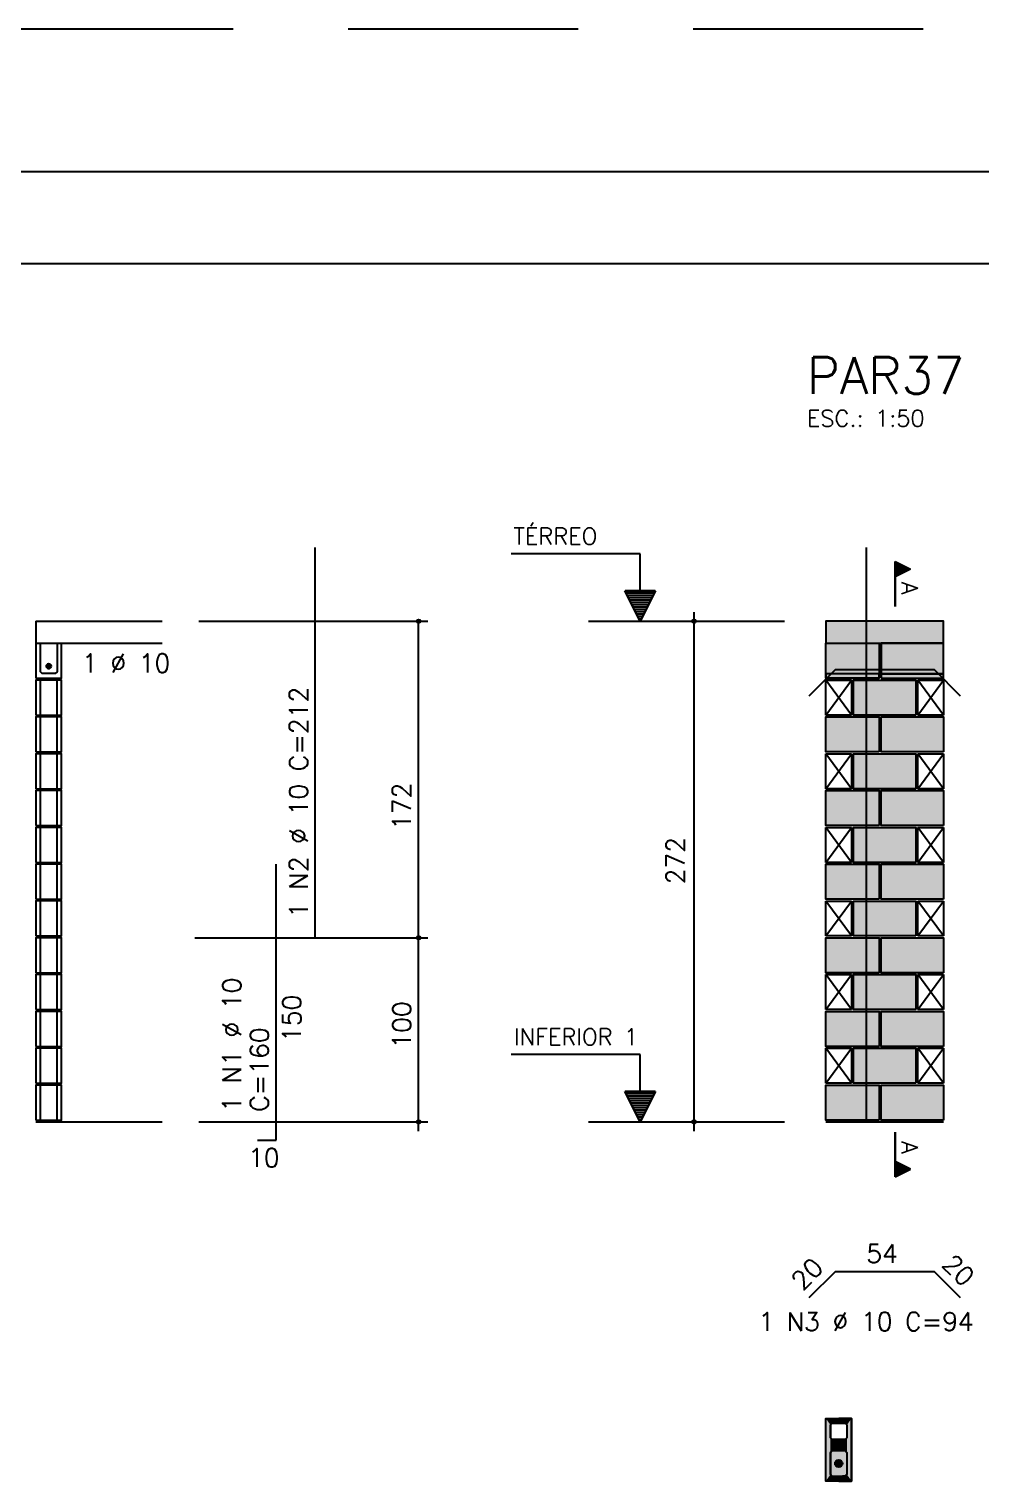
# Model space of a CAD drawing. Extents: x -1.9 to 86, y -1.6 to 60.9.
# Drawn here: x 8.83 to 19.18, y 45.16 to 60.94 of the extents above; entities that cross this region are included whole.
import ezdxf

# ---------------------------------------------------------------- set-up
doc = ezdxf.new("R2010")
doc.units = 0
doc.header["$MEASUREMENT"] = 0
doc.linetypes.add('ESTILO_TQS_0001', pattern=[0.45, 0.3, -0.15])
doc.linetypes.add('HIDDEN', pattern=[0.375, 0.25, -0.125])
doc.layers.get('0').update_dxf_attribs({"linetype": 'CONTINUOUS'})
doc.layers.get('Defpoints').update_dxf_attribs({"linetype": 'CONTINUOUS'})
for name, color, linetype in [('ARQ_FOLHA', 7, 'CONTINUOUS'), ('PENA_01', 1, 'CONTINUOUS'), ('PENA_02', 2, 'CONTINUOUS'), ('PENA_03', 3, 'CONTINUOUS'), ('PENA_05', 5, 'CONTINUOUS'), ('PENA_06', 6, 'CONTINUOUS'), ('PENA_09', 254, 'CONTINUOUS'), ('PENA_11', 252, 'CONTINUOUS'), ('PENA_21', 100, 'CONTINUOUS'), ('PENA_27', 21, 'CONTINUOUS')]:
    doc.layers.add(name, color=color, linetype=linetype)
doc.styles.get("Standard").update_dxf_attribs({"font": 'ROMANS.SHX'})

# ---------------------------------------------------------------- blocks, each defined once
blk = doc.blocks.new('FOLHA A1 - 841 X 594')
at = {"layer": 'ARQ_FOLHA', "color": 1}
for points in [[(-841, 0), (0, 0), (0, 594), (-841, 594)], [(-816, 10), (-10, 10), (-10, 584), (-816, 584)]]:
    blk.add_lwpolyline(points, close=True, dxfattribs=at)
at = {"layer": 'Defpoints', "color": 8, "linetype": 'HIDDEN', "ltscale": 100}
blk.add_lwpolyline([(-860.5, 609.5), (-860.5, -15.5), (19.5, -15.5), (19.5, 609.5)], close=True, dxfattribs=at)
blk = doc.blocks.new('*U24')
blk.add_blockref('FOLHA A1 - 841 X 594', (0, 0))

msp = doc.modelspace()

# ---------------------------------------------------------------- linework, layer by layer
at = {"layer": 'PENA_01', "linetype": 'Continuous'}
for p, q in [((14.912051, 54.508789), (17.042914, 54.508789)), ((18.090406, 53.938789), (18.770406, 53.938789)), ((14.912051, 49.068789), (17.042914, 49.068789))]:
    msp.add_line(p, q, dxfattribs=at)
for points in [[(17.720406, 45.777062), (17.720406, 45.637062), (17.700406, 45.617062), (17.560406, 45.617062), (17.540406, 45.637062), (17.540406, 45.777062), (17.560406, 45.797062), (17.700406, 45.797062), (17.720406, 45.777062)], [(17.720406, 45.477062), (17.720406, 45.237062), (17.700406, 45.217062), (17.560406, 45.217062), (17.540406, 45.237062), (17.540406, 45.477062), (17.560406, 45.497062), (17.700406, 45.497062), (17.720406, 45.477062)]]:
    msp.add_lwpolyline(points, dxfattribs=at)
at = {"layer": 'PENA_02', "linetype": 'ESTILO_TQS_0001'}
msp.add_line((18.070406, 53.938789), (17.490406, 53.938789), dxfattribs=at)
at = {"layer": 'PENA_02', "linetype": 'Continuous'}
for p, q in [((17.490406, 53.488789), (17.490406, 53.868789)), ((17.490406, 53.868789), (17.770406, 53.868789)), ((17.770406, 53.868789), (17.770406, 53.488789)), ((18.490406, 53.488789), (18.490406, 53.868789)), ((18.490406, 53.868789), (18.770406, 53.868789)), ((18.770406, 53.868789), (18.770406, 53.488789)), ((17.770406, 53.488789), (17.490406, 53.488789)), ((18.770406, 53.488789), (18.490406, 53.488789)), ((17.490406, 52.688789), (17.490406, 53.068789)), ((17.490406, 53.068789), (17.770406, 53.068789)), ((17.770406, 53.068789), (17.770406, 52.688789)), ((18.490406, 52.688789), (18.490406, 53.068789)), ((18.490406, 53.068789), (18.770406, 53.068789)), ((18.770406, 53.068789), (18.770406, 52.688789)), ((17.770406, 52.688789), (17.490406, 52.688789)), ((18.770406, 52.688789), (18.490406, 52.688789)), ((17.490406, 51.888789), (17.490406, 52.268789)), ((17.490406, 52.268789), (17.770406, 52.268789)), ((17.770406, 52.268789), (17.770406, 51.888789)), ((18.490406, 51.888789), (18.490406, 52.268789)), ((18.490406, 52.268789), (18.770406, 52.268789)), ((18.770406, 52.268789), (18.770406, 51.888789)), ((17.770406, 51.888789), (17.490406, 51.888789)), ((18.770406, 51.888789), (18.490406, 51.888789)), ((17.490406, 51.088789), (17.490406, 51.468789)), ((17.490406, 51.468789), (17.770406, 51.468789)), ((17.770406, 51.468789), (17.770406, 51.088789)), ((18.490406, 51.088789), (18.490406, 51.468789)), ((18.490406, 51.468789), (18.770406, 51.468789)), ((18.770406, 51.468789), (18.770406, 51.088789)), ((17.770406, 51.088789), (17.490406, 51.088789)), ((18.770406, 51.088789), (18.490406, 51.088789)), ((17.490406, 50.288789), (17.490406, 50.668789)), ((17.490406, 50.668789), (17.770406, 50.668789)), ((17.770406, 50.668789), (17.770406, 50.288789)), ((18.490406, 50.288789), (18.490406, 50.668789)), ((18.490406, 50.668789), (18.770406, 50.668789)), ((18.770406, 50.668789), (18.770406, 50.288789)), ((17.770406, 50.288789), (17.490406, 50.288789)), ((18.770406, 50.288789), (18.490406, 50.288789)), ((17.490406, 49.488789), (17.490406, 49.868789)), ((17.490406, 49.868789), (17.770406, 49.868789)), ((17.770406, 49.868789), (17.770406, 49.488789)), ((18.490406, 49.488789), (18.490406, 49.868789)), ((18.490406, 49.868789), (18.770406, 49.868789)), ((18.770406, 49.868789), (18.770406, 49.488789)), ((17.770406, 49.488789), (17.490406, 49.488789)), ((18.770406, 49.488789), (18.490406, 49.488789)), ((17.490406, 49.068789), (18.770406, 49.068789))]:
    msp.add_line(p, q, dxfattribs=at)
for points in [[(18.770406, 54.268789), (18.770406, 54.508789), (17.490406, 54.508789), (17.490406, 54.268789), (18.770406, 54.268789)], [(18.070406, 53.888789), (17.490406, 53.888789), (17.490406, 54.268789), (18.070406, 54.268789), (18.070406, 53.888789)], [(18.090406, 53.888789), (18.770406, 53.888789), (18.770406, 54.268789), (18.090406, 54.268789), (18.090406, 53.888789)], [(18.470406, 53.488789), (17.790406, 53.488789), (17.790406, 53.868789), (18.470406, 53.868789), (18.470406, 53.488789)], [(18.070406, 53.088789), (17.490406, 53.088789), (17.490406, 53.468789), (18.070406, 53.468789), (18.070406, 53.088789)], [(18.770406, 53.088789), (18.090406, 53.088789), (18.090406, 53.468789), (18.770406, 53.468789), (18.770406, 53.088789)], [(18.470406, 52.688789), (17.790406, 52.688789), (17.790406, 53.068789), (18.470406, 53.068789), (18.470406, 52.688789)], [(18.070406, 52.288789), (17.490406, 52.288789), (17.490406, 52.668789), (18.070406, 52.668789), (18.070406, 52.288789)], [(18.770406, 52.288789), (18.090406, 52.288789), (18.090406, 52.668789), (18.770406, 52.668789), (18.770406, 52.288789)], [(18.470406, 51.888789), (17.790406, 51.888789), (17.790406, 52.268789), (18.470406, 52.268789), (18.470406, 51.888789)], [(18.070406, 51.488789), (17.490406, 51.488789), (17.490406, 51.868789), (18.070406, 51.868789), (18.070406, 51.488789)], [(18.770406, 51.488789), (18.090406, 51.488789), (18.090406, 51.868789), (18.770406, 51.868789), (18.770406, 51.488789)], [(18.470406, 51.088789), (17.790406, 51.088789), (17.790406, 51.468789), (18.470406, 51.468789), (18.470406, 51.088789)], [(18.070406, 50.688789), (17.490406, 50.688789), (17.490406, 51.068789), (18.070406, 51.068789), (18.070406, 50.688789)], [(18.770406, 50.688789), (18.090406, 50.688789), (18.090406, 51.068789), (18.770406, 51.068789), (18.770406, 50.688789)], [(18.470406, 50.288789), (17.790406, 50.288789), (17.790406, 50.668789), (18.470406, 50.668789), (18.470406, 50.288789)], [(18.070406, 49.888789), (17.490406, 49.888789), (17.490406, 50.268789), (18.070406, 50.268789), (18.070406, 49.888789)], [(18.770406, 49.888789), (18.090406, 49.888789), (18.090406, 50.268789), (18.770406, 50.268789), (18.770406, 49.888789)], [(18.470406, 49.488789), (17.790406, 49.488789), (17.790406, 49.868789), (18.470406, 49.868789), (18.470406, 49.488789)], [(18.070406, 49.088789), (17.490406, 49.088789), (17.490406, 49.468789), (18.070406, 49.468789), (18.070406, 49.088789)], [(18.770406, 49.088789), (18.090406, 49.088789), (18.090406, 49.468789), (18.770406, 49.468789), (18.770406, 49.088789)], [(17.770406, 45.847062), (17.770406, 45.167062), (17.490406, 45.167062), (17.490406, 45.847062), (17.770406, 45.847062)]]:
    msp.add_lwpolyline(points, dxfattribs=at)
for centre, radius in [((13.065597, 54.508989), 0.02), ((13.065597, 54.508989), 0.01), ((16.058196, 54.508789), 0.02), ((16.058196, 54.508789), 0.02), ((16.058196, 54.508789), 0.01), ((16.058196, 54.508789), 0.01), ((13.065597, 51.068989), 0.02), ((13.065597, 51.068989), 0.01), ((13.065597, 49.068989), 0.02), ((13.065597, 49.068989), 0.01), ((16.058196, 49.068789), 0.02), ((16.058196, 49.068789), 0.02), ((16.058196, 49.068789), 0.01), ((16.058196, 49.068789), 0.01)]:
    msp.add_circle(centre, radius, dxfattribs=at)
at = {"layer": 'PENA_03', "linetype": 'Continuous'}
for p, q in [((15.471049, 55.240654), (14.071049, 55.240654)), ((15.471049, 54.840654), (15.471049, 55.240654)), ((15.472449, 54.840654), (15.472449, 55.242054)), ((18.244424, 54.670104), (18.244424, 55.156486)), ((18.244424, 55.156486), (18.410357, 55.07352)), ((18.245119, 55.155358), (18.408796, 55.07352)), ((18.24512, 55.155358), (18.24512, 54.991681)), ((18.257188, 55.150104), (18.257188, 54.996935)), ((18.269952, 55.143722), (18.269952, 55.003317)), ((18.282716, 55.13734), (18.282716, 55.009699)), ((18.29548, 55.130958), (18.29548, 55.016081)), ((18.308244, 55.124576), (18.308244, 55.022463)), ((18.321008, 55.118194), (18.321008, 55.028845)), ((18.333772, 55.111812), (18.333772, 55.035227)), ((18.346536, 55.10543), (18.346536, 55.041609)), ((18.3593, 55.099048), (18.3593, 55.047991)), ((18.372064, 55.092666), (18.372064, 55.054373)), ((18.410357, 55.07352), (18.245119, 54.990901)), ((18.408796, 55.07352), (18.24512, 54.991681)), ((18.24512, 54.990901), (18.24512, 54.670104)), ((18.384829, 55.086284), (18.384829, 55.060755)), ((18.397593, 55.079902), (18.397593, 55.067138)), ((15.471749, 54.508789), (15.305816, 54.840654)), ((15.305816, 54.840654), (15.471049, 54.840654)), ((15.471749, 54.511911), (15.308072, 54.839263)), ((15.635425, 54.839263), (15.308072, 54.839263)), ((15.624918, 54.815126), (15.31858, 54.815126)), ((15.612154, 54.789598), (15.331344, 54.789598)), ((15.637682, 54.840654), (15.471749, 54.508789)), ((15.635425, 54.839264), (15.471749, 54.51191)), ((15.472449, 54.840654), (15.637682, 54.840654)), ((15.59939, 54.76407), (15.344108, 54.76407)), ((15.586625, 54.738542), (15.356872, 54.738542)), ((15.573861, 54.713014), (15.369636, 54.713014)), ((15.561097, 54.687486), (15.3824, 54.687486)), ((15.548333, 54.661958), (15.395164, 54.661958)), ((15.535569, 54.63643), (15.407928, 54.63643)), ((8.905601, 54.508989), (8.905601, 53.888989)), ((8.905601, 54.508989), (10.27628, 54.508989)), ((10.67628, 54.508989), (13.165597, 54.508989)), ((13.065597, 48.968456), (13.065597, 54.508989)), ((15.522805, 54.610902), (15.420692, 54.610902)), ((15.510041, 54.585374), (15.433456, 54.585374)), ((15.497277, 54.559845), (15.44622, 54.559845)), ((15.484513, 54.534317), (15.458985, 54.534317)), ((16.058196, 48.968256), (16.058196, 54.608789)), ((8.905601, 54.268989), (10.27628, 54.268989)), ((8.955601, 53.488989), (8.955601, 53.868989)), ((9.135601, 53.488989), (9.135601, 53.868989)), ((17.770406, 53.488789), (17.490406, 53.868789)), ((17.490406, 53.488789), (17.770406, 53.868789)), ((18.770406, 53.488789), (18.490406, 53.868789)), ((18.490406, 53.488789), (18.770406, 53.868789)), ((8.955601, 53.088989), (8.955601, 53.468989)), ((9.135601, 53.088989), (9.135601, 53.468989)), ((8.955601, 52.688989), (8.955601, 53.068989)), ((9.135601, 52.688989), (9.135601, 53.068989)), ((17.770406, 52.688789), (17.490406, 53.068789)), ((17.490406, 52.688789), (17.770406, 53.068789)), ((18.770406, 52.688789), (18.490406, 53.068789)), ((18.490406, 52.688789), (18.770406, 53.068789)), ((8.955601, 52.288989), (8.955601, 52.668989)), ((9.135601, 52.288989), (9.135601, 52.668989)), ((8.955601, 51.888989), (8.955601, 52.268989)), ((9.135601, 51.888989), (9.135601, 52.268989)), ((17.770406, 51.888789), (17.490406, 52.268789)), ((17.490406, 51.888789), (17.770406, 52.268789)), ((18.770406, 51.888789), (18.490406, 52.268789)), ((18.490406, 51.888789), (18.770406, 52.268789)), ((8.955601, 51.488989), (8.955601, 51.868989)), ((9.135601, 51.488989), (9.135601, 51.868989)), ((8.955601, 51.088989), (8.955601, 51.468989)), ((9.135601, 51.088989), (9.135601, 51.468989)), ((17.770406, 51.088789), (17.490406, 51.468789)), ((17.490406, 51.088789), (17.770406, 51.468789)), ((18.770406, 51.088789), (18.490406, 51.468789)), ((18.490406, 51.088789), (18.770406, 51.468789)), ((8.955601, 50.688989), (8.955601, 51.068989)), ((9.135601, 50.688989), (9.135601, 51.068989)), ((10.634349, 51.068989), (13.165597, 51.068989)), ((8.955601, 50.288989), (8.955601, 50.668989)), ((9.135601, 50.288989), (9.135601, 50.668989)), ((17.770406, 50.288789), (17.490406, 50.668789)), ((17.490406, 50.288789), (17.770406, 50.668789)), ((18.770406, 50.288789), (18.490406, 50.668789)), ((18.490406, 50.288789), (18.770406, 50.668789)), ((8.955601, 49.888989), (8.955601, 50.268989)), ((9.135601, 49.888989), (9.135601, 50.268989)), ((8.955601, 49.488989), (8.955601, 49.868989)), ((9.135601, 49.488989), (9.135601, 49.868989)), ((15.471049, 49.800654), (14.071049, 49.800654)), ((15.471049, 49.400654), (15.471049, 49.800654)), ((15.472449, 49.400654), (15.472449, 49.802054)), ((17.770406, 49.488789), (17.490406, 49.868789)), ((17.490406, 49.488789), (17.770406, 49.868789)), ((18.770406, 49.488789), (18.490406, 49.868789)), ((18.490406, 49.488789), (18.770406, 49.868789)), ((8.955601, 49.088989), (8.955601, 49.468989)), ((9.135601, 49.088989), (9.135601, 49.468989)), ((15.471749, 49.068789), (15.305816, 49.400654)), ((15.305816, 49.400654), (15.471049, 49.400654)), ((15.471749, 49.071911), (15.308072, 49.399263)), ((15.635425, 49.399263), (15.308072, 49.399263)), ((15.624918, 49.375126), (15.31858, 49.375126)), ((15.612154, 49.349598), (15.331344, 49.349598)), ((15.59939, 49.32407), (15.344108, 49.32407)), ((15.586625, 49.298542), (15.356872, 49.298542)), ((15.573861, 49.273014), (15.369636, 49.273014)), ((15.637682, 49.400654), (15.471749, 49.068789)), ((15.635425, 49.399264), (15.471749, 49.07191)), ((15.472449, 49.400654), (15.637682, 49.400654)), ((15.561097, 49.247486), (15.3824, 49.247486)), ((15.548333, 49.221958), (15.395164, 49.221958)), ((15.535569, 49.19643), (15.407928, 49.19643)), ((15.522805, 49.170902), (15.420692, 49.170902)), ((15.510041, 49.145374), (15.433456, 49.145374)), ((15.497277, 49.119845), (15.44622, 49.119845)), ((15.484513, 49.094317), (15.458985, 49.094317)), ((8.905601, 49.068989), (10.27628, 49.068989)), ((10.67628, 49.068989), (13.165597, 49.068989)), ((18.244424, 48.957931), (18.244424, 48.471549)), ((18.24512, 48.637134), (18.24512, 48.957931)), ((18.410357, 48.554515), (18.245119, 48.637134)), ((18.24512, 48.472677), (18.24512, 48.636354)), ((18.408796, 48.554515), (18.24512, 48.636354)), ((18.257188, 48.477931), (18.257188, 48.6311)), ((18.269952, 48.484313), (18.269952, 48.624718)), ((18.244424, 48.471549), (18.410357, 48.554515)), ((18.245119, 48.472677), (18.408796, 48.554515)), ((18.282716, 48.490695), (18.282716, 48.618336)), ((18.29548, 48.497077), (18.29548, 48.611954)), ((18.308244, 48.503459), (18.308244, 48.605572)), ((18.321008, 48.509841), (18.321008, 48.59919)), ((18.333772, 48.516223), (18.333772, 48.592808)), ((18.346536, 48.522605), (18.346536, 48.586426)), ((18.3593, 48.528987), (18.3593, 48.580044)), ((18.372064, 48.535369), (18.372064, 48.573662)), ((18.384829, 48.541751), (18.384829, 48.56728)), ((18.397593, 48.548133), (18.397593, 48.560897))]:
    msp.add_line(p, q, dxfattribs=at)
for points in [[(8.905601, 53.888989), (9.185601, 53.888989), (9.185601, 54.268989)], [(9.135601, 54.268989), (9.135601, 53.958989), (9.115601, 53.938989), (8.975601, 53.938989), (8.955601, 53.958989), (8.955601, 54.268989)], [(9.07015, 54.019979), (9.067989, 54.030147), (9.061878, 54.038557), (9.052875, 54.043755), (9.042537, 54.044842), (9.03265, 54.04163), (9.024924, 54.034674), (9.020696, 54.025177), (9.020696, 54.014781), (9.024924, 54.005284), (9.03265, 53.998328), (9.042537, 53.995116), (9.052875, 53.996202), (9.061878, 54.0014), (9.067989, 54.00981), (9.07015, 54.019979)], [(8.905601, 53.488989), (9.185601, 53.488989), (9.185601, 53.868989), (8.905601, 53.868989), (8.905601, 53.488989)], [(8.905601, 53.088989), (9.185601, 53.088989), (9.185601, 53.468989), (8.905601, 53.468989), (8.905601, 53.088989)], [(8.905601, 52.688989), (9.185601, 52.688989), (9.185601, 53.068989), (8.905601, 53.068989), (8.905601, 52.688989)], [(8.905601, 52.288989), (9.185601, 52.288989), (9.185601, 52.668989), (8.905601, 52.668989), (8.905601, 52.288989)], [(8.905601, 51.888989), (9.185601, 51.888989), (9.185601, 52.268989), (8.905601, 52.268989), (8.905601, 51.888989)], [(8.905601, 51.488989), (9.185601, 51.488989), (9.185601, 51.868989), (8.905601, 51.868989), (8.905601, 51.488989)], [(8.905601, 51.088989), (9.185601, 51.088989), (9.185601, 51.468989), (8.905601, 51.468989), (8.905601, 51.088989)], [(8.905601, 50.688989), (9.185601, 50.688989), (9.185601, 51.068989), (8.905601, 51.068989), (8.905601, 50.688989)], [(8.905601, 50.288989), (9.185601, 50.288989), (9.185601, 50.668989), (8.905601, 50.668989), (8.905601, 50.288989)], [(8.905601, 49.888989), (9.185601, 49.888989), (9.185601, 50.268989), (8.905601, 50.268989), (8.905601, 49.888989)], [(8.905601, 49.488989), (9.185601, 49.488989), (9.185601, 49.868989), (8.905601, 49.868989), (8.905601, 49.488989)], [(8.905601, 49.088989), (9.185601, 49.088989), (9.185601, 49.468989), (8.905601, 49.468989), (8.905601, 49.088989)], [(17.560406, 45.217062), (17.540406, 45.237062), (17.540406, 45.477062), (17.560406, 45.497062), (17.700406, 45.497062), (17.720406, 45.477062), (17.720406, 45.237062), (17.700406, 45.217062), (17.560406, 45.217062)]]:
    msp.add_lwpolyline(points, dxfattribs=at)
for centre, radius in [((9.04515, 54.019979), 0.025), ((17.630406, 45.357062), 0.04)]:
    msp.add_circle(centre, radius, dxfattribs=at)
for points in [[(9.07015, 54.019979), (9.024924, 54.034674), (9.020696, 54.025177)], [(9.07015, 54.019979), (9.020696, 54.025177), (9.020696, 54.014781)], [(9.07015, 54.019979), (9.020696, 54.014781), (9.024924, 54.005284)], [(9.07015, 54.019979), (9.03265, 54.04163), (9.021658, 54.028529)], [(9.07015, 54.019979), (9.021658, 54.028529), (9.021658, 54.011428)], [(9.07015, 54.019979), (9.021658, 54.011428), (9.03265, 53.998328)], [(9.07015, 54.019979), (9.03265, 54.04163), (9.024924, 54.034674)], [(9.07015, 54.019979), (9.024924, 54.005284), (9.03265, 53.998328)], [(9.07015, 54.019979), (9.042537, 54.044842), (9.03265, 54.04163)], [(9.07015, 54.019979), (9.049491, 54.044599), (9.03265, 54.04163)], [(9.07015, 54.019979), (9.03265, 53.998328), (9.049491, 53.995359)], [(9.07015, 54.019979), (9.03265, 53.998328), (9.042537, 53.995116)], [(9.07015, 54.019979), (9.052875, 54.043755), (9.042537, 54.044842)], [(9.07015, 54.019979), (9.042537, 53.995116), (9.052875, 53.996202)], [(9.07015, 54.019979), (9.064301, 54.036049), (9.049491, 54.044599)], [(9.07015, 54.019979), (9.049491, 53.995359), (9.064301, 54.003909)], [(9.07015, 54.019979), (9.061878, 54.038557), (9.052875, 54.043755)], [(9.07015, 54.019979), (9.052875, 53.996202), (9.061878, 54.0014)], [(9.07015, 54.019979), (9.067989, 54.030147), (9.061878, 54.038557)], [(9.07015, 54.019979), (9.061878, 54.0014), (9.067989, 54.00981)], [(9.07015, 54.019979), (9.064301, 54.003909), (9.07015, 54.019979)], [(9.07015, 54.019979), (9.067989, 54.00981), (9.07015, 54.019979)], [(17.670406, 45.357062), (17.610406, 45.391703), (17.592819, 45.370743)], [(17.670406, 45.357062), (17.592819, 45.370743), (17.592819, 45.343381)], [(17.670406, 45.357062), (17.592819, 45.343381), (17.610406, 45.322421)], [(17.670406, 45.357062), (17.637352, 45.396454), (17.610406, 45.391703)], [(17.670406, 45.357062), (17.610406, 45.322421), (17.637352, 45.31767)], [(17.670406, 45.357062), (17.661048, 45.382773), (17.637352, 45.396454)], [(17.670406, 45.357062), (17.637352, 45.31767), (17.661048, 45.33135)], [(17.670406, 45.357062), (17.661048, 45.33135), (17.670406, 45.357062)]]:
    msp.add_solid(points, dxfattribs=at)
at = {"layer": 'PENA_05', "linetype": 'Continuous'}
for p, q in [((11.941846, 51.068989), (11.941846, 55.308989)), ((17.590406, 53.978789), (17.307564, 53.695946)), ((18.670406, 53.978789), (17.590406, 53.978789)), ((18.953249, 53.695946), (18.670406, 53.978789)), ((11.515922, 48.868989), (11.515922, 51.868989)), ((11.315922, 48.868989), (11.515922, 48.868989)), ((17.590406, 47.438501), (17.307564, 47.155658)), ((18.670406, 47.438501), (17.590406, 47.438501)), ((18.953249, 47.155658), (18.670406, 47.438501))]:
    msp.add_line(p, q, dxfattribs=at)
msp.add_lwpolyline([(17.930406, 55.308789), (17.930406, 49.068789)], dxfattribs=at)
at = {"layer": 'PENA_09', "linetype": 'Continuous'}
for points in [[(17.490406, 54.268789), (18.070406, 54.268789), (18.070406, 53.938789), (17.490406, 53.938789), (17.490406, 54.268789)], [(18.090406, 53.938789), (18.770406, 53.938789), (18.770406, 54.268789), (18.090406, 54.268789), (18.090406, 53.938789)]]:
    msp.add_lwpolyline(points, dxfattribs=at)
for points in [[(17.490406, 54.268789), (18.070406, 54.268789), (18.070406, 53.938789)], [(17.490406, 54.268789), (18.070406, 53.938789), (17.490406, 53.938789)], [(17.490406, 54.268789), (17.490406, 53.938789), (17.490406, 54.268789)], [(18.090406, 53.938789), (18.770406, 53.938789), (18.770406, 54.268789)], [(18.090406, 53.938789), (18.770406, 54.268789), (18.090406, 54.268789)], [(18.090406, 53.938789), (18.090406, 54.268789), (18.090406, 53.938789)]]:
    msp.add_solid(points, dxfattribs=at)
at = {"layer": 'PENA_11', "linetype": 'Continuous'}
for points in [[(18.770406, 54.268789), (18.770406, 54.508789), (17.490406, 54.508789)], [(18.770406, 54.268789), (17.490406, 54.508789), (17.490406, 54.268789)], [(18.770406, 54.268789), (17.490406, 54.268789), (18.770406, 54.268789)], [(17.560406, 45.217062), (17.540406, 45.477062), (17.560406, 45.497062)], [(17.560406, 45.217062), (17.540406, 45.237062), (17.540406, 45.477062)], [(17.560406, 45.217062), (17.560406, 45.497062), (17.700406, 45.497062)], [(17.560406, 45.217062), (17.700406, 45.497062), (17.720406, 45.477062)], [(17.560406, 45.217062), (17.720406, 45.477062), (17.720406, 45.237062)], [(17.560406, 45.217062), (17.720406, 45.237062), (17.700406, 45.217062)], [(17.560406, 45.217062), (17.700406, 45.217062), (17.560406, 45.217062)]]:
    msp.add_solid(points, dxfattribs=at)
at = {"layer": 'PENA_21', "linetype": 'Continuous'}
for points in [[(18.470406, 53.488789), (17.790406, 53.488789), (17.790406, 53.868789), (18.470406, 53.868789), (18.470406, 53.488789)], [(18.090406, 53.888789), (18.770406, 53.888789), (18.770406, 53.938789), (18.090406, 53.938789), (18.090406, 53.888789)], [(18.770406, 53.088789), (18.090406, 53.088789), (18.090406, 53.468789), (18.770406, 53.468789), (18.770406, 53.088789)], [(18.470406, 52.688789), (17.790406, 52.688789), (17.790406, 53.068789), (18.470406, 53.068789), (18.470406, 52.688789)], [(18.770406, 52.288789), (18.090406, 52.288789), (18.090406, 52.668789), (18.770406, 52.668789), (18.770406, 52.288789)], [(18.470406, 51.888789), (17.790406, 51.888789), (17.790406, 52.268789), (18.470406, 52.268789), (18.470406, 51.888789)], [(18.770406, 51.488789), (18.090406, 51.488789), (18.090406, 51.868789), (18.770406, 51.868789), (18.770406, 51.488789)], [(18.470406, 51.088789), (17.790406, 51.088789), (17.790406, 51.468789), (18.470406, 51.468789), (18.470406, 51.088789)], [(18.770406, 50.688789), (18.090406, 50.688789), (18.090406, 51.068789), (18.770406, 51.068789), (18.770406, 50.688789)], [(18.470406, 50.288789), (17.790406, 50.288789), (17.790406, 50.668789), (18.470406, 50.668789), (18.470406, 50.288789)], [(18.770406, 49.888789), (18.090406, 49.888789), (18.090406, 50.268789), (18.770406, 50.268789), (18.770406, 49.888789)], [(18.470406, 49.488789), (17.790406, 49.488789), (17.790406, 49.868789), (18.470406, 49.868789), (18.470406, 49.488789)], [(18.770406, 49.088789), (18.090406, 49.088789), (18.090406, 49.468789), (18.770406, 49.468789), (18.770406, 49.088789)], [(17.630406, 45.847062), (17.630406, 45.797062), (17.560406, 45.797062), (17.540406, 45.777062), (17.540406, 45.637062), (17.560406, 45.617062), (17.630406, 45.617062), (17.630406, 45.497062), (17.560406, 45.497062), (17.540406, 45.477062), (17.540406, 45.237062), (17.560406, 45.217062), (17.630406, 45.217062), (17.630406, 45.167062), (17.490406, 45.167062), (17.490406, 45.847062), (17.630406, 45.847062)], [(17.630406, 45.847062), (17.630406, 45.797062), (17.700406, 45.797062), (17.720406, 45.777062), (17.720406, 45.637062), (17.700406, 45.617062), (17.630406, 45.617062), (17.630406, 45.497062), (17.700406, 45.497062), (17.720406, 45.477062), (17.720406, 45.237062), (17.700406, 45.217062), (17.630406, 45.217062), (17.630406, 45.167062), (17.770406, 45.167062), (17.770406, 45.847062), (17.630406, 45.847062)]]:
    msp.add_lwpolyline(points, dxfattribs=at)
for points in [[(18.470406, 53.488789), (17.790406, 53.488789), (17.790406, 53.868789)], [(18.470406, 53.488789), (17.790406, 53.868789), (18.470406, 53.868789)], [(18.090406, 53.888789), (18.770406, 53.888789), (18.770406, 53.938789)], [(18.090406, 53.888789), (18.770406, 53.938789), (18.090406, 53.938789)], [(18.090406, 53.888789), (18.090406, 53.938789), (18.090406, 53.888789)], [(18.470406, 53.488789), (18.470406, 53.868789), (18.470406, 53.488789)], [(18.770406, 53.088789), (18.090406, 53.088789), (18.090406, 53.468789)], [(18.770406, 53.088789), (18.090406, 53.468789), (18.770406, 53.468789)], [(18.770406, 53.088789), (18.770406, 53.468789), (18.770406, 53.088789)], [(18.470406, 52.688789), (17.790406, 52.688789), (17.790406, 53.068789)], [(18.470406, 52.688789), (17.790406, 53.068789), (18.470406, 53.068789)], [(18.470406, 52.688789), (18.470406, 53.068789), (18.470406, 52.688789)], [(18.770406, 52.288789), (18.090406, 52.288789), (18.090406, 52.668789)], [(18.770406, 52.288789), (18.090406, 52.668789), (18.770406, 52.668789)], [(18.770406, 52.288789), (18.770406, 52.668789), (18.770406, 52.288789)], [(18.470406, 51.888789), (17.790406, 51.888789), (17.790406, 52.268789)], [(18.470406, 51.888789), (17.790406, 52.268789), (18.470406, 52.268789)], [(18.470406, 51.888789), (18.470406, 52.268789), (18.470406, 51.888789)], [(18.770406, 51.488789), (18.090406, 51.488789), (18.090406, 51.868789)], [(18.770406, 51.488789), (18.090406, 51.868789), (18.770406, 51.868789)], [(18.770406, 51.488789), (18.770406, 51.868789), (18.770406, 51.488789)], [(18.470406, 51.088789), (17.790406, 51.088789), (17.790406, 51.468789)], [(18.470406, 51.088789), (17.790406, 51.468789), (18.470406, 51.468789)], [(18.470406, 51.088789), (18.470406, 51.468789), (18.470406, 51.088789)], [(18.770406, 50.688789), (18.090406, 50.688789), (18.090406, 51.068789)], [(18.770406, 50.688789), (18.090406, 51.068789), (18.770406, 51.068789)], [(18.770406, 50.688789), (18.770406, 51.068789), (18.770406, 50.688789)], [(18.470406, 50.288789), (17.790406, 50.288789), (17.790406, 50.668789)], [(18.470406, 50.288789), (17.790406, 50.668789), (18.470406, 50.668789)], [(18.470406, 50.288789), (18.470406, 50.668789), (18.470406, 50.288789)], [(18.770406, 49.888789), (18.090406, 49.888789), (18.090406, 50.268789)], [(18.770406, 49.888789), (18.090406, 50.268789), (18.770406, 50.268789)], [(18.770406, 49.888789), (18.770406, 50.268789), (18.770406, 49.888789)], [(18.470406, 49.488789), (17.790406, 49.488789), (17.790406, 49.868789)], [(18.470406, 49.488789), (17.790406, 49.868789), (18.470406, 49.868789)], [(18.470406, 49.488789), (18.470406, 49.868789), (18.470406, 49.488789)], [(18.770406, 49.088789), (18.090406, 49.088789), (18.090406, 49.468789)], [(18.770406, 49.088789), (18.090406, 49.468789), (18.770406, 49.468789)], [(18.770406, 49.088789), (18.770406, 49.468789), (18.770406, 49.088789)], [(17.560406, 45.797062), (17.540406, 45.777062), (17.490406, 45.847062)], [(17.560406, 45.797062), (17.490406, 45.847062), (17.630406, 45.847062)], [(17.490406, 45.847062), (17.540406, 45.777062), (17.490406, 45.167062)], [(17.560406, 45.797062), (17.630406, 45.847062), (17.630406, 45.797062)], [(17.770406, 45.847062), (17.630406, 45.847062), (17.700406, 45.797062)], [(17.700406, 45.797062), (17.630406, 45.847062), (17.630406, 45.797062)], [(17.720406, 45.777062), (17.770406, 45.847062), (17.700406, 45.797062)], [(17.770406, 45.167062), (17.770406, 45.847062), (17.720406, 45.777062)], [(17.490406, 45.167062), (17.540406, 45.777062), (17.540406, 45.237062)], [(17.540406, 45.237062), (17.540406, 45.777062), (17.540406, 45.637062)], [(17.540406, 45.237062), (17.540406, 45.477062), (17.540406, 45.637062)], [(17.560406, 45.617062), (17.540406, 45.477062), (17.540406, 45.637062)], [(17.700406, 45.617062), (17.720406, 45.477062), (17.720406, 45.637062)], [(17.720406, 45.637062), (17.770406, 45.167062), (17.720406, 45.777062)], [(17.720406, 45.477062), (17.770406, 45.167062), (17.720406, 45.637062)], [(17.560406, 45.617062), (17.560406, 45.497062), (17.540406, 45.477062)], [(17.630406, 45.617062), (17.560406, 45.497062), (17.560406, 45.617062)], [(17.630406, 45.617062), (17.630406, 45.497062), (17.560406, 45.497062)], [(17.630406, 45.617062), (17.700406, 45.497062), (17.700406, 45.617062)], [(17.630406, 45.617062), (17.630406, 45.497062), (17.700406, 45.497062)], [(17.700406, 45.497062), (17.720406, 45.477062), (17.700406, 45.617062)], [(17.720406, 45.477062), (17.720406, 45.237062), (17.770406, 45.167062)], [(17.560406, 45.217062), (17.490406, 45.167062), (17.540406, 45.237062)], [(17.630406, 45.167062), (17.490406, 45.167062), (17.560406, 45.217062)], [(17.630406, 45.217062), (17.630406, 45.167062), (17.560406, 45.217062)], [(17.700406, 45.217062), (17.630406, 45.217062), (17.770406, 45.167062)], [(17.630406, 45.217062), (17.630406, 45.167062), (17.770406, 45.167062)], [(17.720406, 45.237062), (17.700406, 45.217062), (17.770406, 45.167062)]]:
    msp.add_solid(points, dxfattribs=at)
at = {"layer": 'PENA_27', "linetype": 'Continuous'}
for points in [[(17.490406, 53.888789), (18.070406, 53.888789), (18.070406, 53.938789), (17.490406, 53.938789), (17.490406, 53.888789)], [(18.070406, 53.088789), (17.490406, 53.088789), (17.490406, 53.468789), (18.070406, 53.468789), (18.070406, 53.088789)], [(18.070406, 52.288789), (17.490406, 52.288789), (17.490406, 52.668789), (18.070406, 52.668789), (18.070406, 52.288789)], [(18.070406, 51.488789), (17.490406, 51.488789), (17.490406, 51.868789), (18.070406, 51.868789), (18.070406, 51.488789)], [(18.070406, 50.688789), (17.490406, 50.688789), (17.490406, 51.068789), (18.070406, 51.068789), (18.070406, 50.688789)], [(18.070406, 49.888789), (17.490406, 49.888789), (17.490406, 50.268789), (18.070406, 50.268789), (18.070406, 49.888789)], [(18.070406, 49.088789), (17.490406, 49.088789), (17.490406, 49.468789), (18.070406, 49.468789), (18.070406, 49.088789)]]:
    msp.add_lwpolyline(points, dxfattribs=at)
for points in [[(17.490406, 53.888789), (18.070406, 53.888789), (18.070406, 53.938789)], [(17.490406, 53.888789), (18.070406, 53.938789), (17.490406, 53.938789)], [(17.490406, 53.888789), (17.490406, 53.938789), (17.490406, 53.888789)], [(18.070406, 53.088789), (17.490406, 53.088789), (17.490406, 53.468789)], [(18.070406, 53.088789), (17.490406, 53.468789), (18.070406, 53.468789)], [(18.070406, 53.088789), (18.070406, 53.468789), (18.070406, 53.088789)], [(18.070406, 52.288789), (17.490406, 52.288789), (17.490406, 52.668789)], [(18.070406, 52.288789), (17.490406, 52.668789), (18.070406, 52.668789)], [(18.070406, 52.288789), (18.070406, 52.668789), (18.070406, 52.288789)], [(18.070406, 51.488789), (17.490406, 51.488789), (17.490406, 51.868789)], [(18.070406, 51.488789), (17.490406, 51.868789), (18.070406, 51.868789)], [(18.070406, 51.488789), (18.070406, 51.868789), (18.070406, 51.488789)], [(18.070406, 50.688789), (17.490406, 50.688789), (17.490406, 51.068789)], [(18.070406, 50.688789), (17.490406, 51.068789), (18.070406, 51.068789)], [(18.070406, 50.688789), (18.070406, 51.068789), (18.070406, 50.688789)], [(18.070406, 49.888789), (17.490406, 49.888789), (17.490406, 50.268789)], [(18.070406, 49.888789), (17.490406, 50.268789), (18.070406, 50.268789)], [(18.070406, 49.888789), (18.070406, 50.268789), (18.070406, 49.888789)], [(18.070406, 49.088789), (17.490406, 49.088789), (17.490406, 49.468789)], [(18.070406, 49.088789), (17.490406, 49.468789), (18.070406, 49.468789)], [(18.070406, 49.088789), (18.070406, 49.468789), (18.070406, 49.088789)]]:
    msp.add_solid(points, dxfattribs=at)

# ---------------------------------------------------------------- block references
at = {"xscale": 0.09999999999999938, "yscale": 0.09999999999999938, "zscale": 0.09999999999999938}
msp.add_blockref('*U24', (84.1, -0.0075), dxfattribs=at)

# ---------------------------------------------------------------- texts
at = {"layer": 'PENA_03', "linetype": 'Continuous'}
for s, height, p in [('ESC.: 1:50', 0.18, (17.283973, 56.622572)), ('TÉRREO', 0.18, (14.096756, 55.342528)), ('1 %%c 10', 0.2, (9.40642, 53.952688)), ('INFERIOR 1', 0.18, (14.101321, 49.902528)), ('10', 0.2, (11.210922, 48.578989)), ('54', 0.2, (17.930406, 47.538501)), ('1 N3 %%c 10 C=94', 0.2, (16.757891, 46.799449))]:
    msp.add_text(s, height=height, dxfattribs=at).set_placement(p)
for s, height, rotation, p in [('A', 0.18, 270, (18.311453, 54.938087)), ('1 N2 %%c 10 C=212', 0.2, 90, (11.861333, 51.284429)), ('172', 0.2, 90, (12.980203, 52.240795)), ('272', 0.2, 90, (15.955892, 51.650186)), ('1 N1 %%c 10', 0.2, 90, (11.135044, 49.179203)), ('150', 0.2, 90, (11.786197, 49.936794)), ('100', 0.2, 90, (12.981818, 49.865236)), ('C=160', 0.2, 90, (11.435044, 49.179203)), ('A', 0.18, 270, (18.311453, 48.861377)), ('20', 0.2, 45, (17.236853, 47.226369)), ('20', 0.2, 315, (18.741117, 47.509211))]:
    msp.add_text(s, height=height, rotation=rotation, dxfattribs=at).set_placement(p)
at = {"layer": 'PENA_06', "linetype": 'Continuous'}
msp.add_text('PAR37', height=0.4, dxfattribs=at).set_placement((17.283973, 56.978796))

doc.saveas('drawing.dxf')
